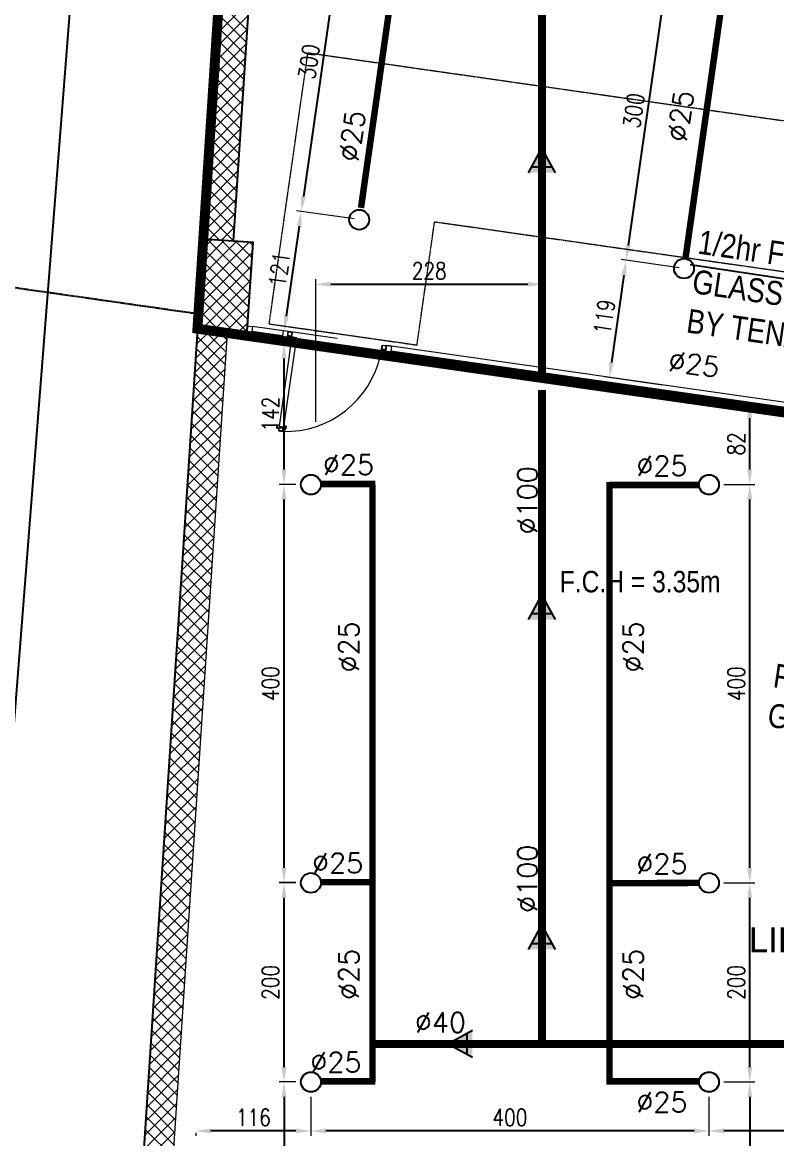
# Model space of a CAD drawing. Header units: inches. Extents: x 1355305 to 1448369, y 326920 to 386626.
# Drawn here: x 1368935 to 1376514, y 354740 to 365953 of the extents above; entities that cross this region are included whole.
import ezdxf
from ezdxf.enums import TextEntityAlignment as Align

# ---------------------------------------------------------------- set-up
doc = ezdxf.new("R2010")
doc.units = ezdxf.units.IN
doc.header["$MEASUREMENT"] = 0
for name, pattern in [('CENTER', [50.8, 31.75, -6.35, 6.35, -6.35]), ('DASHED2', [9.525, 6.35, -3.175]), ('DOT2', [3.175, 0, -3.175]), ('HIDDEN', [9.525, 6.35, -3.175])]:
    doc.linetypes.add(name, pattern=pattern)
for name, color, linetype, lineweight in [('A-BLOCK', 43, 'Continuous', 13), ('A-DOOR', 10, 'Continuous', 15), ('A-GLASS', 4, 'Continuous', 5), ('A-HATCH CONCRETE', 254, 'Continuous', 5), ('A-LEASING LINE', 7, 'DASHED2', 9), ('escape route', 8, 'HIDDEN', 15)]:
    doc.layers.add(name, color=color, linetype=linetype, lineweight=lineweight)
for name, color, linetype in [('A-TEXT', 3, 'Continuous'), ('Axis', 9, 'CENTER'), ('dim-axis', 15, 'Continuous'), ('DIM2', 222, 'Continuous'), ('DR ARROW', 6, 'Continuous'), ('FFNEW', 252, 'Continuous'), ('FIRE MAIN PIPE', 7, 'Continuous'), ('FP-PIPE', 4, 'Continuous'), ('P-FIRE-SPR', 6, 'Continuous'), ('P-FIRE-TXT', 181, 'Continuous'), ('S-COL', 210, 'Continuous'), ('S-WALL', 1, 'Continuous'), ('SPR..', 3, 'Continuous'), ('TAXT', 3, 'Continuous'), ('TEXT', 181, 'Continuous')]:
    doc.layers.add(name, color=color, linetype=linetype)
doc.styles.add('ARIAL', font='ARIALN.TTF')
doc.styles.add('MECH', font='romans.shx')
doc.styles.add('ROMANS', font='romans__.ttf', dxfattribs={"width": 0.8})
doc.styles.add('style1', font='arial.ttf')
doc.dimstyles.new('DIM-100', dxfattribs={"dimscale": 150, "dimtxt": 2, "dimasz": 1, "dimexe": 0.75, "dimexo": 1, "dimgap": 0.5, "dimtad": 1, "dimdec": 0, "dimzin": 11, "dimdsep": 46, "dimtxsty": 'ARIAL', "dimblk": 'R', "dimcen": 2.5, "dimdle": 1, "dimclrd": 256, "dimclre": 256, "dimclrt": 256, "dimazin": 0, "dimtfac": 1, "dimtdec": 0, "dimtix": 1, "dimtmove": 2, "dimatfit": 3, "dimldrblk": 'R', "dimtolj": 1, "dimtzin": 3, "dimlwd": -1, "dimlwe": 13, "dimarcsym": 0})
doc.dimstyles.new('GRAND CINEMA', dxfattribs={"dimtxt": 180, "dimasz": 150, "dimexe": 0.18, "dimexo": 0.06, "dimgap": 100, "dimtad": 1, "dimdec": 0, "dimlfac": 0.1, "dimzin": 1, "dimdsep": 46, "dimtxsty": 'MECH', "dimcen": 0.09, "dimdle": 0.2, "dimclrd": 222, "dimclre": 222, "dimclrt": 3, "dimadec": 0, "dimazin": 0, "dimtfac": 1, "dimtdec": 0, "dimtix": 1, "dimtmove": 2, "dimatfit": 3, "dimfxl": 1, "dimtolj": 1, "dimtzin": 0, "dimlwd": -1, "dimarcsym": 0})

# ---------------------------------------------------------------- blocks, each defined once
blk = doc.blocks.new('R')
for p, q in [((0, -1.05), (0, 1.05)), ((-1.05, 0), (1.05, 0))]:
    blk.add_line(p, q)
at = {"color": 4, "lineweight": 13}
blk.add_line((-0.707, -0.707), (0.707, 0.707), dxfattribs=at)
blk = doc.blocks.new('*D87')
at = {"layer": 'Defpoints', "color": 0, "transparency": 16777216}
for p in [(1418810, 597585), (1420642, 597441), (1417901, 562459)]:
    blk.add_point(p, dxfattribs=at)
at = {"layer": 'dim-axis', "color": 251, "linetype": 'DOT2', "lineweight": 13, "transparency": 16777216}
for p, q in [((1420492, 597453), (1418698, 597594)), ((1417752, 562470), (1415957, 562611))]:
    blk.add_line(p, q, dxfattribs=at)
at = {"layer": 'dim-axis', "color": 251, "transparency": 16777216}
blk.add_line((1416079, 562722), (1418801, 597465), dxfattribs=at)
at = {"layer": 'dim-axis', "color": 251, "transparency": 16777216, "xscale": 120, "yscale": 120, "zscale": 120}
for p, rotation in [((1418810, 597585), 85.52071850426807), ((1416070, 562602), 265.5207185042681)]:
    blk.add_blockref('R', p, dxfattribs=dict(at, rotation=rotation))
at = {"layer": 'dim-axis', "color": 251, "transparency": 16777216, "insert": (1417212, 580111), "char_height": 300, "attachment_point": 5, "rotation": 85.5207, "style": 'ARIAL'}
blk.add_mtext('\\A1;35090', dxfattribs=at)
blk = doc.blocks.new('SEDRGFE')
at = {"layer": 'A-HATCH CONCRETE'}
h = blk.add_hatch(dxfattribs=at)
h.set_pattern_fill('ANSI37', color=250, scale=750)
h.set_pattern_definition([(45, (1341716.94, 266100.535), (-66.29126, 66.29126), []), (135, (1341716.94, 266100.535), (-66.29126, -66.29126), [])])
h.paths.add_polyline_path([(1350992, 698769), (1350493, 698802), (1350434, 697904), (1350930, 697833)])
at = {"color": 250, "linetype": 'Continuous', "ltscale": 100}
blk.add_lwpolyline([(1389810, 674588), (1389810, 680290), (1389610, 680288), (1388060, 680288), (1388060, 686288), (1384200, 686288), (1384200, 693089), (1385203, 692942), (1385236, 693139), (1385780, 696950), (1386823, 704256), (1386865, 704553), (1351200, 709613), (1350434, 697904), (1372211, 694796), (1372209, 688237), (1371310, 688237), (1371310, 688038), (1371310, 684788), (1363260, 684788), (1363260, 684588), (1363260, 674588), (1389810, 674588)], dxfattribs=at)
at = {"layer": 'A-GLASS', "color": 250}
for p, q in [((1351288, 697833), (1350980, 697877)), ((1351344, 697875), (1350987, 697926)), ((1351330, 697776), (1350972, 697827)), ((1359334, 696735), (1352335, 697734)), ((1359327, 696685), (1352377, 697677)), ((1359320, 696636), (1352321, 697635))]:
    blk.add_line(p, q, dxfattribs=at)
at = {"layer": 'A-GLASS', "color": 250, "ltscale": 0.5}
for p, q in [((1351338, 697830), (1351344, 697875)), ((1351343, 697834), (1351348, 697870)), ((1351344, 697875), (1351389, 697869)), ((1351384, 697865), (1351348, 697870)), ((1351383, 697824), (1351389, 697869)), ((1351338, 697830), (1351383, 697824)), ((1351379, 697829), (1351343, 697834)), ((1351377, 697779), (1351375, 697770)), ((1351377, 697779), (1351383, 697824)), ((1351377, 697779), (1351395, 697776)), ((1351379, 697829), (1351384, 697865)), ((1351387, 697818), (1351382, 697782)), ((1351382, 697782), (1351391, 697781)), ((1351383, 697824), (1351428, 697817)), ((1351387, 697818), (1351423, 697813)), ((1351392, 697790), (1351391, 697781)), ((1351392, 697790), (1351396, 697790)), ((1351395, 697776), (1351396, 697790)), ((1351396, 697785), (1351405, 697784)), ((1351404, 697775), (1351405, 697788)), ((1351404, 697775), (1351422, 697772)), ((1351405, 697788), (1351410, 697788)), ((1351410, 697788), (1351409, 697779)), ((1351409, 697779), (1351418, 697777)), ((1351423, 697813), (1351418, 697777)), ((1351422, 697772), (1351420, 697763)), ((1351422, 697772), (1351428, 697817)), ((1352283, 697695), (1352290, 697740)), ((1352283, 697695), (1352328, 697689)), ((1352289, 697699), (1352294, 697735)), ((1352325, 697694), (1352289, 697699)), ((1352290, 697740), (1352335, 697734)), ((1352330, 697730), (1352294, 697735)), ((1352325, 697694), (1352330, 697730)), ((1352328, 697689), (1352335, 697734))]:
    blk.add_line(p, q, dxfattribs=at)
at = {"layer": 'A-GLASS', "color": 250}
for points in [[(1350987, 697926), (1350973, 697827), (1350930, 697833), (1350937, 697933)], [(1351295, 697882), (1351281, 697783), (1351330, 697776), (1351344, 697875)], [(1352384, 697727), (1352370, 697628), (1352321, 697635), (1352335, 697734)]]:
    blk.add_lwpolyline(points, close=True, dxfattribs=at)
at = {"layer": 'A-GLASS', "color": 250, "ltscale": 0.5}
blk.add_circle((1351378, 697820), 3.98, dxfattribs=at)
blk.add_arc((1351320, 697848), 976, 347.8095, 351.0128, dxfattribs=at)
at = {"layer": 'A-HATCH CONCRETE', "color": 250, "linetype": 'Continuous'}
for p, q in [((1350627, 700866), (1350949, 701187)), ((1350930, 700906), (1350648, 701188)), ((1350618, 700724), (1350940, 701046)), ((1350922, 700782), (1350640, 701064)), ((1350608, 700582), (1350930, 700904)), ((1350914, 700657), (1350632, 700939)), ((1350906, 700533), (1350624, 700815)), ((1350599, 700440), (1350921, 700762)), ((1350898, 700408), (1350616, 700690)), ((1350590, 700298), (1350912, 700620)), ((1350890, 700284), (1350607, 700566)), ((1350581, 700156), (1350902, 700478)), ((1350571, 700014), (1350893, 700336)), ((1350881, 700159), (1350599, 700442)), ((1350873, 700035), (1350591, 700317)), ((1350562, 699873), (1350884, 700194)), ((1350865, 699911), (1350583, 700193)), ((1350553, 699731), (1350874, 700052)), ((1350857, 699786), (1350575, 700068)), ((1350543, 699589), (1350865, 699911)), ((1350849, 699662), (1350567, 699944)), ((1350841, 699537), (1350559, 699819)), ((1350534, 699447), (1350856, 699769)), ((1350833, 699413), (1350550, 699695)), ((1350525, 699305), (1350847, 699627)), ((1350824, 699288), (1350542, 699571)), ((1350516, 699163), (1350837, 699485)), ((1350816, 699164), (1350534, 699446)), ((1350506, 699021), (1350828, 699343)), ((1350808, 699040), (1350526, 699322)), ((1350497, 698879), (1350819, 699201)), ((1350800, 698915), (1350518, 699197)), ((1350792, 698791), (1350510, 699073)), ((1350549, 698798), (1350809, 699059)), ((1350659, 698791), (1350501, 698948)), ((1350673, 698790), (1350800, 698917)), ((1350517, 698801), (1350493, 698824)), ((1350486, 698699), (1350485, 698700)), ((1350488, 698738), (1350488, 698738)), ((1350478, 698574), (1350477, 698575)), ((1350478, 698596), (1350479, 698596)), ((1350469, 698454), (1350470, 698455)), ((1350470, 698450), (1350469, 698451)), ((1350461, 698326), (1350461, 698326)), ((1350460, 698312), (1350461, 698313)), ((1350450, 698170), (1350451, 698171)), ((1350453, 698201), (1350453, 698202)), ((1350441, 698028), (1350442, 698029)), ((1350445, 698077), (1350444, 698077)), ((1350437, 697952), (1350436, 697953)), ((1350648, 697873), (1350648, 697873))]:
    blk.add_line(p, q, dxfattribs=at)
at = {"layer": 'escape route', "color": 250, "ltscale": 0.5}
for p, q in [((1351154, 697952), (1351543, 700675)), ((1351543, 700675), (1385420, 695840)), ((1352639, 697740), (1352816, 698978)), ((1352816, 698978), (1381475, 694888)), ((1351154, 697952), (1352639, 697740))]:
    blk.add_line(p, q, dxfattribs=at)
at = {"layer": 'S-COL', "color": 250}
blk.add_lwpolyline([(1350434, 697904), (1350930, 697833), (1350992, 698769), (1350493, 698802)], close=True, dxfattribs=at)
at = {"layer": 'S-WALL', "color": 250}
blk.add_lwpolyline([(1351237, 705592), (1350791, 698783)], dxfattribs=at)
at = {"layer": 'TAXT', "color": 250, "ltscale": 100}
blk.add_line((1355383, 698548), (1357887, 698169), dxfattribs=at)
at = {"layer": 'TAXT', "color": 250, "ltscale": 100, "insert": (1355486, 698897), "char_height": 240, "width": 2569.66, "attachment_point": 1, "rotation": 351.7483, "style": 'ARIAL'}
blk.add_mtext('1/2hr FIRE RATED GLASS PARTITION\\PBY TENANT', dxfattribs=at)
blk = doc.blocks.new('SWGDCSTHYTD')
at = {"layer": 'A-HATCH CONCRETE'}
h = blk.add_hatch(dxfattribs=at)
h.set_pattern_fill('ANSI37', color=254, scale=750)
h.set_pattern_definition([(45, (1361977.67, -12529.21), (-66.29126, 66.29126), []), (135, (1361977.67, -12529.21), (-66.29126, -66.29126), [])])
h.paths.add_polyline_path([(1371191, 419203), (1370694, 419274), (1371191, 419203)])
at = {"color": 254, "linetype": 'Continuous', "ltscale": 100}
blk.add_lwpolyline([(1410071, 395958), (1410071, 401661), (1409871, 401658), (1408321, 401658), (1408321, 407658), (1404460, 407658), (1404460, 414459), (1405464, 414312), (1405497, 414509), (1406041, 418321), (1407084, 425626), (1407126, 425923), (1371461, 430983), (1370694, 419274), (1392471, 416166), (1392469, 409608), (1391571, 409608), (1391571, 409408), (1391571, 406158), (1383521, 406158), (1383521, 405958), (1383521, 395958), (1410071, 395958)], dxfattribs=at)
at = {"layer": 'A-BLOCK', "color": 254, "ltscale": 100}
blk.add_line((1370992, 419232), (1370132, 406108), dxfattribs=at)
at = {"layer": 'A-GLASS', "color": 254, "ltscale": 0.5}
for p, q in [((1371599, 419200), (1371605, 419245)), ((1371604, 419204), (1371609, 419240)), ((1371605, 419245), (1371650, 419239)), ((1371645, 419235), (1371609, 419240)), ((1371644, 419194), (1371650, 419239)), ((1371637, 419149), (1371515, 418294)), ((1371682, 419142), (1371560, 418287)), ((1371599, 419200), (1371644, 419194)), ((1371640, 419199), (1371604, 419204)), ((1371637, 419149), (1371644, 419194)), ((1371637, 419149), (1371655, 419146)), ((1371640, 419199), (1371645, 419235)), ((1371648, 419189), (1371642, 419153)), ((1371642, 419153), (1371651, 419151)), ((1371644, 419194), (1371689, 419187)), ((1371648, 419189), (1371684, 419184)), ((1371653, 419160), (1371651, 419151)), ((1371653, 419160), (1371657, 419160)), ((1371655, 419146), (1371657, 419160)), ((1371657, 419155), (1371666, 419154)), ((1371664, 419145), (1371666, 419158)), ((1371664, 419145), (1371682, 419142)), ((1371666, 419158), (1371671, 419158)), ((1371671, 419158), (1371669, 419149)), ((1371669, 419149), (1371678, 419148)), ((1371684, 419184), (1371678, 419148)), ((1371682, 419142), (1371689, 419187)), ((1371492, 418309), (1371489, 418284)), ((1371492, 418309), (1371499, 418308)), ((1371499, 418308), (1371495, 418283)), ((1371512, 418269), (1371498, 418271)), ((1371513, 418276), (1371499, 418278)), ((1371515, 418294), (1371509, 418249)), ((1371509, 418249), (1371554, 418242)), ((1371514, 418253), (1371519, 418289)), ((1371514, 418253), (1371550, 418248)), ((1371515, 418294), (1371533, 418291)), ((1371519, 418289), (1371528, 418287)), ((1371527, 418278), (1371528, 418287)), ((1371527, 418278), (1371531, 418278)), ((1371533, 418291), (1371531, 418278)), ((1371532, 418282), (1371541, 418281)), ((1371542, 418290), (1371540, 418277)), ((1371540, 418277), (1371545, 418276)), ((1371542, 418290), (1371560, 418287)), ((1371545, 418276), (1371546, 418285)), ((1371546, 418285), (1371555, 418284)), ((1371550, 418248), (1371555, 418284)), ((1371560, 418287), (1371554, 418242)), ((1371557, 418263), (1371570, 418261)), ((1371558, 418269), (1371571, 418268)), ((1371580, 418297), (1371576, 418271)), ((1371587, 418296), (1371580, 418297)), ((1371587, 418296), (1371583, 418270))]:
    blk.add_line(p, q, dxfattribs=at)
at = {"layer": 'A-GLASS', "color": 254}
for p, q in [((1371591, 419146), (1371233, 419197)), ((1379581, 418006), (1372581, 419005))]:
    blk.add_line(p, q, dxfattribs=at)
for points in [[(1371233, 419197), (1371233, 419197), (1371191, 419203), (1371191, 419203)], [(1371542, 419153), (1371541, 419153), (1371591, 419146), (1371591, 419146)]]:
    blk.add_lwpolyline(points, dxfattribs=at)
at = {"layer": 'A-GLASS', "color": 254, "ltscale": 0.5}
blk.add_circle((1371639, 419190), 3.98, dxfattribs=at)
for centre, radius, start, end in [((1371580, 419218), 976, 268.443, 347.8095), ((1371500, 418282), 11.4, 171.9041, 261.8551), ((1371500, 418282), 4.55, 171.9041, 261.8551), ((1371572, 418272), 11.4, 261.9048, 351.8557), ((1371572, 418272), 4.55, 261.9048, 351.8557)]:
    blk.add_arc(centre, radius, start, end, dxfattribs=at)
at = {"layer": 'A-HATCH CONCRETE', "color": 254, "linetype": 'Continuous'}
for p, q in [((1370738, 419945), (1370738, 419945)), ((1370739, 419966), (1370740, 419967)), ((1370730, 419824), (1370731, 419825)), ((1370730, 419820), (1370730, 419821)), ((1370722, 419696), (1370721, 419697)), ((1370720, 419682), (1370721, 419683)), ((1370711, 419540), (1370712, 419541)), ((1370714, 419571), (1370713, 419572)), ((1370702, 419398), (1370703, 419399)), ((1370706, 419447), (1370705, 419448)), ((1370674, 418973), (1370940, 419239)), ((1370683, 419115), (1370824, 419256)), ((1370693, 419257), (1370708, 419272)), ((1370698, 419323), (1370697, 419323)), ((1370979, 419041), (1370754, 419266)), ((1370987, 419166), (1370909, 419244)), ((1370665, 418831), (1370986, 419153)), ((1370971, 418917), (1370689, 419199)), ((1370963, 418792), (1370681, 419074)), ((1370655, 418689), (1370977, 419011)), ((1370955, 418668), (1370672, 418950)), ((1370646, 418547), (1370968, 418869)), ((1370946, 418543), (1370664, 418826)), ((1370637, 418405), (1370959, 418727)), ((1370938, 418419), (1370656, 418701)), ((1370628, 418263), (1370949, 418585)), ((1370930, 418295), (1370648, 418577)), ((1370922, 418170), (1370640, 418452)), ((1370618, 418121), (1370940, 418443)), ((1370609, 417980), (1370931, 418301)), ((1370914, 418046), (1370632, 418328)), ((1370600, 417838), (1370921, 418159)), ((1370906, 417921), (1370624, 418203)), ((1370590, 417696), (1370912, 418018)), ((1370898, 417797), (1370615, 418079)), ((1370889, 417672), (1370607, 417955)), ((1370581, 417554), (1370903, 417876)), ((1370881, 417548), (1370599, 417830)), ((1370572, 417412), (1370893, 417734)), ((1370873, 417423), (1370591, 417706)), ((1370562, 417270), (1370884, 417592)), ((1370865, 417299), (1370583, 417581)), ((1370553, 417128), (1370875, 417450)), ((1370857, 417175), (1370575, 417457)), ((1370849, 417050), (1370566, 417332)), ((1370544, 416986), (1370866, 417308)), ((1370535, 416845), (1370856, 417166)), ((1370840, 416926), (1370558, 417208)), ((1370525, 416703), (1370847, 417024)), ((1370832, 416801), (1370550, 417084)), ((1370516, 416561), (1370838, 416883)), ((1370824, 416677), (1370542, 416959)), ((1370816, 416552), (1370534, 416835)), ((1370507, 416419), (1370828, 416741)), ((1370808, 416428), (1370526, 416710)), ((1370497, 416277), (1370819, 416599)), ((1370800, 416304), (1370518, 416586)), ((1370488, 416135), (1370810, 416457)), ((1370792, 416179), (1370509, 416461)), ((1370783, 416055), (1370501, 416337)), ((1370479, 415993), (1370800, 416315)), ((1370775, 415930), (1370493, 416213)), ((1370469, 415851), (1370791, 416173)), ((1370460, 415710), (1370782, 416031)), ((1370767, 415806), (1370485, 416088)), ((1370451, 415568), (1370773, 415889)), ((1370759, 415681), (1370477, 415964)), ((1370751, 415557), (1370469, 415839)), ((1370442, 415426), (1370763, 415748)), ((1370743, 415433), (1370461, 415715)), ((1370432, 415284), (1370754, 415606)), ((1370735, 415308), (1370452, 415590)), ((1370423, 415142), (1370745, 415464)), ((1370726, 415184), (1370444, 415466)), ((1370414, 415000), (1370735, 415322)), ((1370718, 415059), (1370436, 415341)), ((1370710, 414935), (1370428, 415217)), ((1370404, 414858), (1370726, 415180)), ((1370702, 414810), (1370420, 415093)), ((1370395, 414716), (1370717, 415038)), ((1370386, 414575), (1370708, 414896)), ((1370694, 414686), (1370412, 414968)), ((1370376, 414433), (1370698, 414754)), ((1370686, 414562), (1370403, 414844)), ((1370677, 414437), (1370395, 414719)), ((1370367, 414291), (1370689, 414612)), ((1370669, 414313), (1370387, 414595)), ((1370358, 414149), (1370680, 414471)), ((1370661, 414188), (1370379, 414470)), ((1370349, 414007), (1370670, 414329)), ((1370653, 414064), (1370371, 414346)), ((1370645, 413939), (1370363, 414222)), ((1370339, 413865), (1370661, 414187)), ((1370637, 413815), (1370355, 414097)), ((1370330, 413723), (1370652, 414045)), ((1370629, 413691), (1370346, 413973)), ((1370321, 413581), (1370642, 413903)), ((1370311, 413439), (1370633, 413761)), ((1370620, 413566), (1370338, 413848)), ((1370612, 413442), (1370330, 413724)), ((1370302, 413298), (1370624, 413619)), ((1370604, 413317), (1370322, 413599)), ((1370293, 413156), (1370615, 413477)), ((1370596, 413193), (1370314, 413475)), ((1370284, 413014), (1370605, 413336)), ((1370588, 413068), (1370306, 413351)), ((1370274, 412872), (1370596, 413194)), ((1370580, 412944), (1370297, 413226)), ((1370571, 412820), (1370289, 413102)), ((1370265, 412730), (1370587, 413052)), ((1370563, 412695), (1370281, 412977)), ((1370256, 412588), (1370577, 412910)), ((1370555, 412571), (1370273, 412853)), ((1370246, 412446), (1370568, 412768)), ((1370237, 412304), (1370559, 412626)), ((1370547, 412446), (1370265, 412728)), ((1370539, 412322), (1370257, 412604)), ((1370228, 412163), (1370549, 412484)), ((1370531, 412197), (1370249, 412480)), ((1370218, 412021), (1370540, 412342)), ((1370523, 412073), (1370240, 412355)), ((1370209, 411879), (1370531, 412201)), ((1370514, 411949), (1370232, 412231)), ((1370506, 411824), (1370224, 412106)), ((1370200, 411737), (1370522, 412059)), ((1370498, 411700), (1370216, 411982)), ((1370191, 411595), (1370512, 411917)), ((1370490, 411575), (1370208, 411857)), ((1370181, 411453), (1370503, 411775)), ((1370482, 411451), (1370200, 411733)), ((1370172, 411311), (1370494, 411633)), ((1370474, 411326), (1370191, 411609)), ((1370163, 411169), (1370484, 411491)), ((1370465, 411202), (1370183, 411484)), ((1370153, 411028), (1370475, 411349)), ((1370457, 411078), (1370175, 411360)), ((1370144, 410886), (1370466, 411207)), ((1370449, 410953), (1370167, 411235))]:
    blk.add_line(p, q, dxfattribs=at)
at = {"layer": 'S-COL', "color": 254}
blk.add_lwpolyline([(1370694, 419274), (1371191, 419203), (1371191, 419203)], dxfattribs=at)
at = {"layer": 'S-WALL', "color": 254}
blk.add_lwpolyline([(1371461, 430983), (1371461, 430983), (1369166, 395958), (1419296, 395958), (1421088, 423900), (1407122, 425894)], dxfattribs=at)
at = {"layer": 'TAXT', "color": 254, "ltscale": 100, "insert": (1376504, 415912), "char_height": 240, "width": 2265.78, "attachment_point": 1, "rotation": 351.7483, "style": 'ARIAL'}
blk.add_mtext('FROM - GROUND FLOOR', dxfattribs=at)
at = {"layer": 'TEXT', "color": 254, "ltscale": 0.5, "style": 'style1'}
blk.add_text('LIFT LOBBY', height=250, dxfattribs=at).set_placement((1376234, 413011))
blk = doc.blocks.new('PENDENT SPR')
at = {"layer": 'P-FIRE-SPR'}
blk.add_circle((0, 0), 0.1, dxfattribs=at)
blk = doc.blocks.new('ARR')
at = {"layer": 'DR ARROW'}
h = blk.add_hatch(color=12, dxfattribs=at)
h.paths.add_polyline_path([(14.4, 0), (-54.3, 37.8), (-54.3, -37.8)])
h.paths.add_polyline_path([(-54.3, 10.2), (-93.3, 10.2), (-93.3, -10.2), (-54.3, -10.2)])
for p, q in [((-54.3, 37.8), (14.4, 0)), ((-54.3, -37.8), (14.4, 0)), ((-38.5, -29), (-38.5, 29)), ((14.4, 0), (14.4, 0))]:
    blk.add_line(p, q, dxfattribs=at)
blk = doc.blocks.new('*D1140')
at = {"layer": 'Defpoints', "color": 0, "transparency": 16777216}
for p in [(-514, -6983), (-1520, -9870), (-938, -9954)]:
    blk.add_point(p, dxfattribs=at)
at = {"layer": 'DIM2', "color": 222, "lineweight": -2, "transparency": 16777216}
for p, q in [((-564, -6976), (-1146, -6893)), ((-988, -9946), (-1570, -9863))]:
    blk.add_line(p, q, dxfattribs=at)
at = {"layer": 'DIM2', "color": 222, "transparency": 16777216}
blk.add_line((-1118, -7049), (-1499, -9722), dxfattribs=at)
for points in [[(-1142, -7045), (-1093, -7052), (-1096, -6900)], [(-1524, -9718), (-1474, -9726), (-1520, -9870)]]:
    blk.add_solid(points, dxfattribs=at)
at = {"layer": 'DIM2', "color": 3, "transparency": 16777216, "insert": (-1443, -8366), "char_height": 170, "attachment_point": 5, "rotation": 81.8773, "style": 'ROMANS'}
blk.add_mtext('\\A1;300', dxfattribs=at)
blk = doc.blocks.new('*D1141')
at = {"layer": 'Defpoints', "color": 0, "transparency": 16777216}
for p in [(-938, -9954), (-1692, -11071), (-1110, -11154)]:
    blk.add_point(p, dxfattribs=at)
at = {"layer": 'DIM2', "color": 222, "lineweight": -2, "transparency": 16777216}
for p, q in [((-988, -9946), (-1570, -9863)), ((-1159, -11147), (-1741, -11064))]:
    blk.add_line(p, q, dxfattribs=at)
at = {"layer": 'DIM2', "color": 222, "transparency": 16777216}
blk.add_line((-1542, -10019), (-1671, -10923), dxfattribs=at)
for points in [[(-1566, -10015), (-1517, -10023), (-1520, -9870)], [(-1695, -10919), (-1646, -10926), (-1692, -11071)]]:
    blk.add_solid(points, dxfattribs=at)
at = {"layer": 'DIM2', "color": 3, "transparency": 16777216, "insert": (-1741, -10452), "char_height": 170, "attachment_point": 5, "rotation": 81.8773, "style": 'ROMANS'}
blk.add_mtext('\\A1;121', dxfattribs=at)
blk = doc.blocks.new('*D1145')
at = {"layer": 'Defpoints', "color": 0, "transparency": 16777216}
for p in [(2749, -7474), (1743, -10361), (2325, -10444)]:
    blk.add_point(p, dxfattribs=at)
at = {"layer": 'DIM2', "color": 222, "lineweight": -2, "transparency": 16777216}
for p, q in [((2699, -7467), (2117, -7384)), ((2276, -10437), (1694, -10354))]:
    blk.add_line(p, q, dxfattribs=at)
at = {"layer": 'DIM2', "color": 222, "transparency": 16777216}
blk.add_line((2146, -7539), (1764, -10212), dxfattribs=at)
for points in [[(2121, -7536), (2171, -7543), (2167, -7391)], [(1740, -10209), (1789, -10216), (1743, -10361)]]:
    blk.add_solid(points, dxfattribs=at)
at = {"layer": 'DIM2', "color": 3, "transparency": 16777216, "insert": (1821, -8857), "char_height": 170, "attachment_point": 5, "rotation": 81.8773, "style": 'ROMANS'}
blk.add_mtext('\\A1;300', dxfattribs=at)
blk = doc.blocks.new('*D1146')
at = {"layer": 'Defpoints', "color": 0, "transparency": 16777216}
for p in [(2325, -10444), (1575, -11538), (2157, -11621)]:
    blk.add_point(p, dxfattribs=at)
at = {"layer": 'DIM2', "color": 222, "lineweight": -2, "transparency": 16777216}
for p, q in [((2276, -10437), (1693, -10354)), ((2108, -11614), (1525, -11530))]:
    blk.add_line(p, q, dxfattribs=at)
at = {"layer": 'DIM2', "color": 222, "transparency": 16777216}
blk.add_line((1722, -10509), (1596, -11389), dxfattribs=at)
for points in [[(1697, -10506), (1746, -10513), (1743, -10361)], [(1571, -11386), (1621, -11393), (1575, -11538)]]:
    blk.add_solid(points, dxfattribs=at)
at = {"layer": 'DIM2', "color": 3, "transparency": 16777216, "insert": (1525, -10930), "char_height": 170, "attachment_point": 5, "rotation": 81.8773, "style": 'ROMANS'}
blk.add_mtext('\\A1;119', dxfattribs=at)
blk = doc.blocks.new('*D1225')
at = {"layer": 'Defpoints', "color": 0, "transparency": 16777216}
for p in [(2576, -18714), (6584, -18708), (2576, -19106)]:
    blk.add_point(p, dxfattribs=at)
at = {"layer": 'DIM2', "color": 252, "lineweight": -2, "transparency": 16777216}
for p, q in [((2576, -18764), (2576, -19156)), ((6584, -18758), (6584, -19156))]:
    blk.add_line(p, q, dxfattribs=at)
at = {"layer": 'DIM2', "color": 252, "transparency": 16777216}
blk.add_line((6434, -19106), (2726, -19106), dxfattribs=at)
for points in [[(2726, -19081), (2726, -19131), (2576, -19106)], [(6434, -19081), (6434, -19131), (6584, -19106)]]:
    blk.add_solid(points, dxfattribs=at)
at = {"layer": 'DIM2', "color": 252, "transparency": 16777216, "insert": (4580, -18970), "char_height": 170, "attachment_point": 5, "style": 'ROMANS'}
blk.add_mtext('\\A1;401', dxfattribs=at)
blk = doc.blocks.new('*D1226')
at = {"layer": 'Defpoints', "color": 0, "transparency": 16777216}
for p in [(-1424, -18714), (2576, -18714), (-1424, -19106)]:
    blk.add_point(p, dxfattribs=at)
at = {"layer": 'DIM2', "color": 252, "lineweight": -2, "transparency": 16777216}
for p, q in [((-1424, -18764), (-1424, -19156)), ((2576, -18764), (2576, -19156))]:
    blk.add_line(p, q, dxfattribs=at)
at = {"layer": 'DIM2', "color": 252, "transparency": 16777216}
blk.add_line((2426, -19106), (-1274, -19106), dxfattribs=at)
for points in [[(-1274, -19081), (-1274, -19131), (-1424, -19106)], [(2426, -19081), (2426, -19131), (2576, -19106)]]:
    blk.add_solid(points, dxfattribs=at)
at = {"layer": 'DIM2', "color": 252, "transparency": 16777216, "insert": (576, -18970), "char_height": 170, "attachment_point": 5, "style": 'ROMANS'}
blk.add_mtext('\\A1;400', dxfattribs=at)
blk = doc.blocks.new('*D1286')
at = {"layer": 'Defpoints', "color": 0, "transparency": 16777216}
for p in [(-2581, -19074), (-2581, -19106), (-1424, -19106)]:
    blk.add_point(p, dxfattribs=at)
at = {"layer": 'DIM2', "color": 252, "lineweight": -2, "transparency": 16777216}
blk.add_line((-2581, -19124), (-2581, -19156), dxfattribs=at)
at = {"layer": 'DIM2', "color": 252, "transparency": 16777216}
blk.add_line((-1574, -19106), (-2431, -19106), dxfattribs=at)
for points in [[(-2431, -19081), (-2431, -19131), (-2581, -19106)], [(-1574, -19081), (-1574, -19131), (-1424, -19106)]]:
    blk.add_solid(points, dxfattribs=at)
at = {"layer": 'DIM2', "color": 252, "transparency": 16777216, "insert": (-2002, -18970), "char_height": 170, "attachment_point": 5, "style": 'ROMANS'}
blk.add_mtext('\\A1;116', dxfattribs=at)
blk = doc.blocks.new('*D1288')
at = {"layer": 'Defpoints', "color": 0, "transparency": 16777216}
for p in [(905, -10602), (905, -11618), (-1375, -12032)]:
    blk.add_point(p, dxfattribs=at)
at = {"layer": 'DIM2', "color": 222, "lineweight": -2, "transparency": 16777216}
for p, q in [((-1375, -11982), (-1375, -10552)), ((905, -11568), (905, -10552))]:
    blk.add_line(p, q, dxfattribs=at)
at = {"layer": 'DIM2', "color": 222, "transparency": 16777216}
blk.add_line((-1225, -10602), (755, -10602), dxfattribs=at)
for points in [[(-1225, -10577), (-1225, -10627), (-1375, -10602)], [(755, -10577), (755, -10627), (905, -10602)]]:
    blk.add_solid(points, dxfattribs=at)
at = {"layer": 'DIM2', "color": 3, "transparency": 16777216, "insert": (-235, -10467), "char_height": 170, "attachment_point": 5, "style": 'ROMANS'}
blk.add_mtext('\\A1;228', dxfattribs=at)
blk = doc.blocks.new('*D1292')
at = {"layer": 'Defpoints', "color": 0, "transparency": 16777216}
for p in [(2676, -18614), (2676, -20714), (2986, -20714)]:
    blk.add_point(p, dxfattribs=at)
at = {"layer": 'DIM2', "color": 252, "lineweight": -2, "transparency": 16777216}
for p, q in [((2726, -18614), (3036, -18614)), ((2726, -20714), (3036, -20714))]:
    blk.add_line(p, q, dxfattribs=at)
at = {"layer": 'DIM2', "color": 252, "transparency": 16777216}
blk.add_line((2986, -18764), (2986, -20564), dxfattribs=at)
for points in [[(2961, -18764), (3011, -18764), (2986, -18614)], [(2961, -20564), (3011, -20564), (2986, -20714)]]:
    blk.add_solid(points, dxfattribs=at)
at = {"layer": 'DIM2', "color": 252, "transparency": 16777216, "insert": (2850, -19664), "char_height": 170, "attachment_point": 5, "rotation": 90, "style": 'ROMANS'}
blk.add_mtext('\\A1;210', dxfattribs=at)
blk = doc.blocks.new('*D1293')
at = {"layer": 'Defpoints', "color": 0, "transparency": 16777216}
for p in [(2676, -16614), (2986, -16614), (2676, -18614)]:
    blk.add_point(p, dxfattribs=at)
at = {"layer": 'DIM2', "color": 252, "lineweight": -2, "transparency": 16777216}
for p, q in [((2726, -16614), (3036, -16614)), ((2726, -18614), (3036, -18614))]:
    blk.add_line(p, q, dxfattribs=at)
at = {"layer": 'DIM2', "color": 252, "transparency": 16777216}
blk.add_line((2986, -18464), (2986, -16764), dxfattribs=at)
for points in [[(2961, -16764), (3011, -16764), (2986, -16614)], [(2961, -18464), (3011, -18464), (2986, -18614)]]:
    blk.add_solid(points, dxfattribs=at)
at = {"layer": 'DIM2', "color": 252, "transparency": 16777216, "insert": (2850, -17614), "char_height": 170, "attachment_point": 5, "rotation": 90, "style": 'ROMANS'}
blk.add_mtext('\\A1;200', dxfattribs=at)
blk = doc.blocks.new('*D1294')
at = {"layer": 'Defpoints', "color": 0, "transparency": 16777216}
for p in [(2676, -12614), (2986, -12614), (2676, -16614)]:
    blk.add_point(p, dxfattribs=at)
at = {"layer": 'DIM2', "color": 252, "lineweight": -2, "transparency": 16777216}
for p, q in [((2726, -12614), (3036, -12614)), ((2726, -16614), (3036, -16614))]:
    blk.add_line(p, q, dxfattribs=at)
at = {"layer": 'DIM2', "color": 252, "transparency": 16777216}
blk.add_line((2986, -16464), (2986, -12764), dxfattribs=at)
for points in [[(2961, -12764), (3011, -12764), (2986, -12614)], [(2961, -16464), (3011, -16464), (2986, -16614)]]:
    blk.add_solid(points, dxfattribs=at)
at = {"layer": 'DIM2', "color": 252, "transparency": 16777216, "insert": (2850, -14614), "char_height": 170, "attachment_point": 5, "rotation": 90, "style": 'ROMANS'}
blk.add_mtext('\\A1;400', dxfattribs=at)
blk = doc.blocks.new('*D1295')
at = {"layer": 'Defpoints', "color": 0, "transparency": 16777216}
for p in [(2675, -11796), (2986, -11796), (2676, -12614)]:
    blk.add_point(p, dxfattribs=at)
at = {"layer": 'DIM2', "color": 252, "lineweight": -2, "transparency": 16777216}
for p, q in [((2725, -11796), (3036, -11796)), ((2726, -12614), (3036, -12614))]:
    blk.add_line(p, q, dxfattribs=at)
at = {"layer": 'DIM2', "color": 252, "transparency": 16777216}
blk.add_line((2986, -12464), (2986, -11946), dxfattribs=at)
for points in [[(2961, -11946), (3011, -11946), (2986, -11796)], [(2961, -12464), (3011, -12464), (2986, -12614)]]:
    blk.add_solid(points, dxfattribs=at)
at = {"layer": 'DIM2', "color": 252, "transparency": 16777216, "insert": (2850, -12205), "char_height": 170, "attachment_point": 5, "rotation": 90, "style": 'ROMANS'}
blk.add_mtext('\\A1;82', dxfattribs=at)
blk = doc.blocks.new('*D1296')
at = {"layer": 'Defpoints', "color": 0, "transparency": 16777216}
for p in [(-1694, -16614), (-1524, -16614), (-1524, -18614)]:
    blk.add_point(p, dxfattribs=at)
at = {"layer": 'DIM2', "color": 252, "lineweight": -2, "transparency": 16777216}
for p, q in [((-1574, -16614), (-1744, -16614)), ((-1574, -18614), (-1744, -18614))]:
    blk.add_line(p, q, dxfattribs=at)
at = {"layer": 'DIM2', "color": 252, "transparency": 16777216}
blk.add_line((-1694, -18464), (-1694, -16764), dxfattribs=at)
for points in [[(-1719, -16764), (-1669, -16764), (-1694, -16614)], [(-1719, -18464), (-1669, -18464), (-1694, -18614)]]:
    blk.add_solid(points, dxfattribs=at)
at = {"layer": 'DIM2', "color": 252, "transparency": 16777216, "insert": (-1830, -17614), "char_height": 170, "attachment_point": 5, "rotation": 90, "style": 'ROMANS'}
blk.add_mtext('\\A1;200', dxfattribs=at)
blk = doc.blocks.new('*D1297')
at = {"layer": 'Defpoints', "color": 0, "transparency": 16777216}
for p in [(-1694, -12614), (-1524, -12614), (-1524, -16612)]:
    blk.add_point(p, dxfattribs=at)
at = {"layer": 'DIM2', "color": 252, "lineweight": -2, "transparency": 16777216}
for p, q in [((-1574, -12614), (-1744, -12614)), ((-1574, -16612), (-1744, -16612))]:
    blk.add_line(p, q, dxfattribs=at)
at = {"layer": 'DIM2', "color": 252, "transparency": 16777216}
blk.add_line((-1694, -16462), (-1694, -12764), dxfattribs=at)
for points in [[(-1719, -12764), (-1669, -12764), (-1694, -12614)], [(-1719, -16462), (-1669, -16462), (-1694, -16612)]]:
    blk.add_solid(points, dxfattribs=at)
at = {"layer": 'DIM2', "color": 252, "transparency": 16777216, "insert": (-1830, -14613), "char_height": 170, "attachment_point": 5, "rotation": 90, "style": 'ROMANS'}
blk.add_mtext('\\A1;400', dxfattribs=at)
blk = doc.blocks.new('*D1298')
at = {"layer": 'Defpoints', "color": 0, "transparency": 16777216}
for p in [(-1694, -11198), (-1510, -11198), (-1524, -12614)]:
    blk.add_point(p, dxfattribs=at)
at = {"layer": 'DIM2', "color": 252, "lineweight": -2, "transparency": 16777216}
for p, q in [((-1560, -11198), (-1744, -11198)), ((-1574, -12614), (-1744, -12614))]:
    blk.add_line(p, q, dxfattribs=at)
at = {"layer": 'DIM2', "color": 252, "transparency": 16777216}
blk.add_line((-1694, -12464), (-1694, -11348), dxfattribs=at)
for points in [[(-1719, -11348), (-1669, -11348), (-1694, -11198)], [(-1719, -12464), (-1669, -12464), (-1694, -12614)]]:
    blk.add_solid(points, dxfattribs=at)
at = {"layer": 'DIM2', "color": 252, "transparency": 16777216, "insert": (-1830, -11906), "char_height": 170, "attachment_point": 5, "rotation": 90, "style": 'ROMANS'}
blk.add_mtext('\\A1;142', dxfattribs=at)
blk = doc.blocks.new('*D1299')
at = {"layer": 'Defpoints', "color": 0, "transparency": 16777216}
for p in [(-1524, -18614), (-1694, -20714), (-1507, -20714)]:
    blk.add_point(p, dxfattribs=at)
at = {"layer": 'DIM2', "color": 252, "lineweight": -2, "transparency": 16777216}
for p, q in [((-1574, -18614), (-1744, -18614)), ((-1557, -20714), (-1744, -20714))]:
    blk.add_line(p, q, dxfattribs=at)
at = {"layer": 'DIM2', "color": 252, "transparency": 16777216}
blk.add_line((-1694, -18764), (-1694, -20564), dxfattribs=at)
for points in [[(-1719, -18764), (-1669, -18764), (-1694, -18614)], [(-1719, -20564), (-1669, -20564), (-1694, -20714)]]:
    blk.add_solid(points, dxfattribs=at)
at = {"layer": 'DIM2', "color": 252, "transparency": 16777216, "insert": (-1830, -19664), "char_height": 170, "attachment_point": 5, "rotation": 90, "style": 'ROMANS'}
blk.add_mtext('\\A1;210', dxfattribs=at)
blk = doc.blocks.new('SGSR')
at = {"layer": 'Axis', "color": 251, "ltscale": 0.5}
blk.add_line((1414927.7, 586567.4), (1419426.9, 585925.2), dxfattribs=at)
at = {"layer": 'S-WALL', "color": 251}
blk.add_lwpolyline([(1417889.2, 562458.6), (1468019.2, 562458.6), (1469810.8, 590401.2), (1420184.3, 597484.1)], close=True, dxfattribs=at)
at = {"layer": 'dim-axis', "color": 251}
dim = blk.add_aligned_dim(p1=(1417901.1, 562458.6), p2=(1420641.6, 597441.4), distance=1837.1, dimstyle='DIM-100', override={"dimasz": 0.8, "dimclrd": 251, "dimclre": 251, "dimclrt": 251}, dxfattribs=at)
dim.commit()
dim.dimension.update_dxf_attribs({"geometry": '*D87', "text_midpoint": (1417212.3, 580111.3)})
blk = doc.blocks.new('A$C6DC347C1')
at = {"layer": 'FIRE MAIN PIPE'}
h = blk.add_hatch(color=252, dxfattribs=at)
h.paths.add_polyline_path([(897, -13722.9), (761.5, -13969.3), (1032.5, -13969.3)])
h.paths.add_polyline_path([(860.3, -13969.3), (860.3, -14109.2), (933.7, -14109.2), (933.7, -13969.3)])
h = blk.add_hatch(color=252, dxfattribs=at)
h.paths.add_polyline_path([(897, -17036.6), (761.5, -17283.1), (1032.5, -17283.1)])
h.paths.add_polyline_path([(860.3, -17283.1), (860.3, -17422.9), (933.7, -17422.9), (933.7, -17283.1)])
h = blk.add_hatch(color=252, dxfattribs=at)
h.paths.add_polyline_path([(-47.3, -18233.8), (199.1, -18369.3), (199.1, -18098.4)])
h.paths.add_polyline_path([(199.1, -18270.5), (339, -18270.5), (339, -18197.1), (199.1, -18197.1)])
at = {"layer": 'A-LEASING LINE', "color": 6, "const_width": 100}
blk.add_lwpolyline([(-1797, 660.5), (-2564.1, -11048.5), (19312.7, -14170.9), (19312.7, -20715.1), (18412.6, -20714.9), (18412.6, -24265), (10362.6, -24265), (10362.6, -34365), (36712, -34365), (36712, -28765), (34962.4, -28765), (34962.4, -22740), (31101.7, -22740), (31101.7, -15751.8), (32125.3, -15898.6), (33276.1, -7757.8), (33283.8, -7758.8), (33770.9, -4393.3), (-1797, 660.5)], dxfattribs=at)
at = {"layer": 'FIRE MAIN PIPE', "color": 252}
for p, q in [((761.5, -13969.3), (897, -13722.9)), ((897, -13722.9), (897, -13722.9)), ((1032.5, -13969.3), (897, -13722.9)), ((1001.2, -13912.5), (792.8, -13912.5)), ((761.5, -17283.1), (897, -17036.6)), ((897, -17036.6), (897, -17036.6)), ((1032.5, -17283.1), (897, -17036.6)), ((1001.2, -17226.2), (792.8, -17226.2)), ((199.1, -18098.4), (-47.3, -18233.8)), ((142.2, -18129.6), (142.2, -18338)), ((199.1, -18369.3), (-47.3, -18233.8)), ((-47.3, -18233.8), (-47.3, -18233.8))]:
    blk.add_line(p, q, dxfattribs=at)
at = {"layer": 'FIRE MAIN PIPE', "color": 6, "const_width": 80}
blk.add_lwpolyline([(897, -11542.2), (897, -6939.5)], dxfattribs=at)
at = {"layer": 'FIRE MAIN PIPE', "color": 252, "const_width": 80}
for points in [[(897, -18233.9), (897, -11663.4)], [(3496.9, -18233.9), (-837, -18233.9)]]:
    blk.add_lwpolyline(points, dxfattribs=at)
at = {"layer": 'FP-PIPE', "color": 4, "const_width": 65}
for points in [[(-920.5, -9834.9), (-531, -7102.7)], [(2731.8, -7593), (2340.9, -10333.8)], [(897, -11541.8), (4230.3, -12017.6)]]:
    blk.add_lwpolyline(points, dxfattribs=at)
at = {"layer": 'FP-PIPE', "color": 252, "const_width": 65}
for points in [[(1576.3, -12586.3), (1576.4, -15714.4)], [(-775.4, -12607.7), (-1323.8, -12607.7)], [(-805.4, -16975.8), (-805.4, -12614.4)], [(2476.6, -12618.3), (1576.3, -12618.2)], [(1576.4, -15714.4), (1576.4, -18640)], [(-775.4, -16607.7), (-1323.8, -16607.7)], [(2476.4, -16614.4), (1607.4, -16618.2)], [(-805.4, -18614.4), (-805.4, -16975.8)], [(-775.4, -18607.7), (-1323.8, -18607.7)], [(2476.6, -18607.7), (1576.4, -18607.7)]]:
    blk.add_lwpolyline(points, dxfattribs=at)
at = {"layer": 'SPR..', "color": 252}
for centre in [(-1423.6, -12614.4), (2576.4, -12614.4), (-1423.6, -16614.4), (2576.4, -16614.4), (-1423.6, -18614.4), (2576.4, -18614.4)]:
    blk.add_circle(centre, 100, dxfattribs=at)
at = {"layer": 'DR ARROW', "xscale": 3.587777692411247, "yscale": 3.587777692411247, "zscale": 3.587777692411247, "rotation": 90.0000000000112}
blk.add_blockref('ARR', (897, -9286.9), dxfattribs=at)
at = {"layer": 'SPR..', "xscale": 999.9999999999997, "yscale": 999.9999999999997, "zscale": 999.9999999999997, "rotation": 351.4113288098228}
for p in [(-938.3, -9953.6), (2325.1, -10444)]:
    blk.add_blockref('PENDENT SPR', p, dxfattribs=at)
at = {"layer": 'A-TEXT', "color": 252, "style": 'ARIAL'}
blk.add_text('F.C.H = 3.35m', height=216, rotation=0.00424, dxfattribs=at).set_placement((1076.8, -13696.5))
at = {"layer": 'P-FIRE-TXT', "style": 'MECH'}
for rotation, p in [(81.87733, (2290.9, -8911.8)), (81.87733, (-1010.3, -9111.8)), (351.87728, (2426, -11404.2))]:
    blk.add_text('%%C25', height=200, rotation=rotation, dxfattribs=at).set_placement(p, align=Align.MIDDLE_CENTER)
at = {"layer": 'P-FIRE-TXT', "color": 252, "style": 'MECH'}
for s, rotation, p in [('%%C25', 359.99989, (-1046.6, -12415)), ('%%C25', 359.99989, (2103.4, -12425.6)), ('%%C100', 90, (751.3, -12771.7)), ('%%C25', 89.99989, (-1043.8, -14244.4)), ('%%C25', 89.99989, (1813.3, -14244.4)), ('%%C100', 90, (751.3, -16573.1)), ('%%C25', 359.99989, (-1154.6, -16415)), ('%%C25', 359.99989, (2103.3, -16423.6)), ('%%C25', 89.99989, (-1043.7, -17533.2)), ('%%C25', 89.99989, (1813.3, -17533.2)), ('%%C40', 359.99989, (-122.3, -18016.7)), ('%%C25', 359.99989, (-1172.7, -18415)), ('%%C25', 359.99989, (2103.3, -18816.8))]:
    blk.add_text(s, height=200, rotation=rotation, dxfattribs=at).set_placement(p, align=Align.MIDDLE_CENTER)
at = {"layer": 'DIM2'}
for p1, p2, distance, picture, middle in [((-514.4, -6983.5), (-938.3, -9953.6), -587.9, '*D1140', (-1442.7, -8366.3)), ((2749, -7473.9), (2325.1, -10444), -587.9, '*D1145', (1820.6, -8856.7)), ((-938.3, -9953.6), (-1109.7, -11154.4), -588.1, '*D1141', (-1740.6, -10451.7)), ((2325.1, -10444), (2157.1, -11620.6), -588.1, '*D1146', (1524.5, -10930))]:
    dim = blk.add_aligned_dim(p1=p1, p2=p2, distance=distance, dimstyle='GRAND CINEMA', override={"dimtxt": 170, "dimexe": 50, "dimexo": 50, "dimgap": 50, "dimtxsty": 'ROMANS', "dimfxl": 6000}, dxfattribs=at)
    dim.commit()
    dim.dimension.update_dxf_attribs({"geometry": picture, "text_midpoint": middle})
dim = blk.add_linear_dim(base=(905.3, -10602.4), p1=(-1375.2, -12032.1), p2=(905.3, -11617.8), dimstyle='GRAND CINEMA', override={"dimtxt": 170, "dimexe": 50, "dimexo": 50, "dimgap": 50, "dimtxsty": 'ROMANS', "dimfxl": 6000}, dxfattribs=at)
dim.commit()
dim.dimension.update_dxf_attribs({"geometry": '*D1288', "text_midpoint": (-235, -10466.6)})
at = {"layer": 'DIM2', "color": 252}
for base, p1, p2, picture, middle in [((-1694.3, -11198.2), (-1523.6, -12614.4), (-1510.4, -11198.2), '*D1298', (-1830.1, -11906.3)), ((2985.6, -11795.6), (2676.4, -12614.4), (2675.1, -11795.6), '*D1295', (2849.8, -12205)), ((-1694.3, -12614.4), (-1523.5, -16611.5), (-1523.6, -12614.4), '*D1297', (-1830.1, -14613)), ((2985.6, -12614.4), (2676.5, -16614.4), (2676.4, -12614.4), '*D1294', (2849.8, -14614.4)), ((-1694.3, -16614.4), (-1523.6, -18614.4), (-1523.6, -16614.4), '*D1296', (-1830.1, -17614.4)), ((2985.6, -16614.4), (2676.4, -18614.4), (2676.4, -16614.4), '*D1293', (2849.8, -17614.4)), ((-1694.3, -20714.4), (-1523.6, -18614.4), (-1507.3, -20714.4), '*D1299', (-1830.1, -19664.4)), ((2985.6, -20714.4), (2676.4, -18614.4), (2676.4, -20714.4), '*D1292', (2849.8, -19664.4))]:
    dim = blk.add_linear_dim(base=base, p1=p1, p2=p2, angle=90, dimstyle='GRAND CINEMA', override={"dimtxt": 170, "dimexe": 50, "dimexo": 50, "dimgap": 50, "dimtxsty": 'ROMANS', "dimclrd": 252, "dimclre": 252, "dimclrt": 252, "dimfxl": 6000}, dxfattribs=at)
    dim.commit()
    dim.dimension.update_dxf_attribs({"geometry": picture, "text_midpoint": middle})
for base, p1, p2, picture, middle in [((-1423.6, -19106.1), (2576.4, -18714.4), (-1423.6, -18714.4), '*D1226', (576.4, -18970.3)), ((2576.4, -19106.1), (6584, -18707.7), (2576.4, -18714.4), '*D1225', (4580.2, -18970.3)), ((-2580.6, -19106.1), (-1423.6, -19106.1), (-2580.6, -19073.8), '*D1286', (-2002.1, -18970.3))]:
    dim = blk.add_linear_dim(base=base, p1=p1, p2=p2, dimstyle='GRAND CINEMA', override={"dimtxt": 170, "dimexe": 50, "dimexo": 50, "dimgap": 50, "dimtxsty": 'ROMANS', "dimclrd": 252, "dimclre": 252, "dimclrt": 252, "dimfxl": 6000}, dxfattribs=at)
    dim.commit()
    dim.dimension.update_dxf_attribs({"geometry": picture, "text_midpoint": middle})

msp = doc.modelspace()

# ---------------------------------------------------------------- block references
at = {"color": 252, "linetype": 'Continuous'}
msp.add_blockref('SWGDCSTHYTD', (0, -56398), dxfattribs=at)
at = {"layer": 'A-DOOR', "color": 252, "linetype": 'Continuous', "ltscale": 100}
msp.add_blockref('A$C6DC347C1', (1373258, 373924), dxfattribs=at)
at = {"layer": 'FFNEW', "color": 6, "linetype": 'Continuous'}
for name, p in [('SGSR', (-48723, -222899)), ('SEDRGFE', (20261, -335028))]:
    msp.add_blockref(name, p, dxfattribs=at)

doc.saveas('drawing.dxf')
